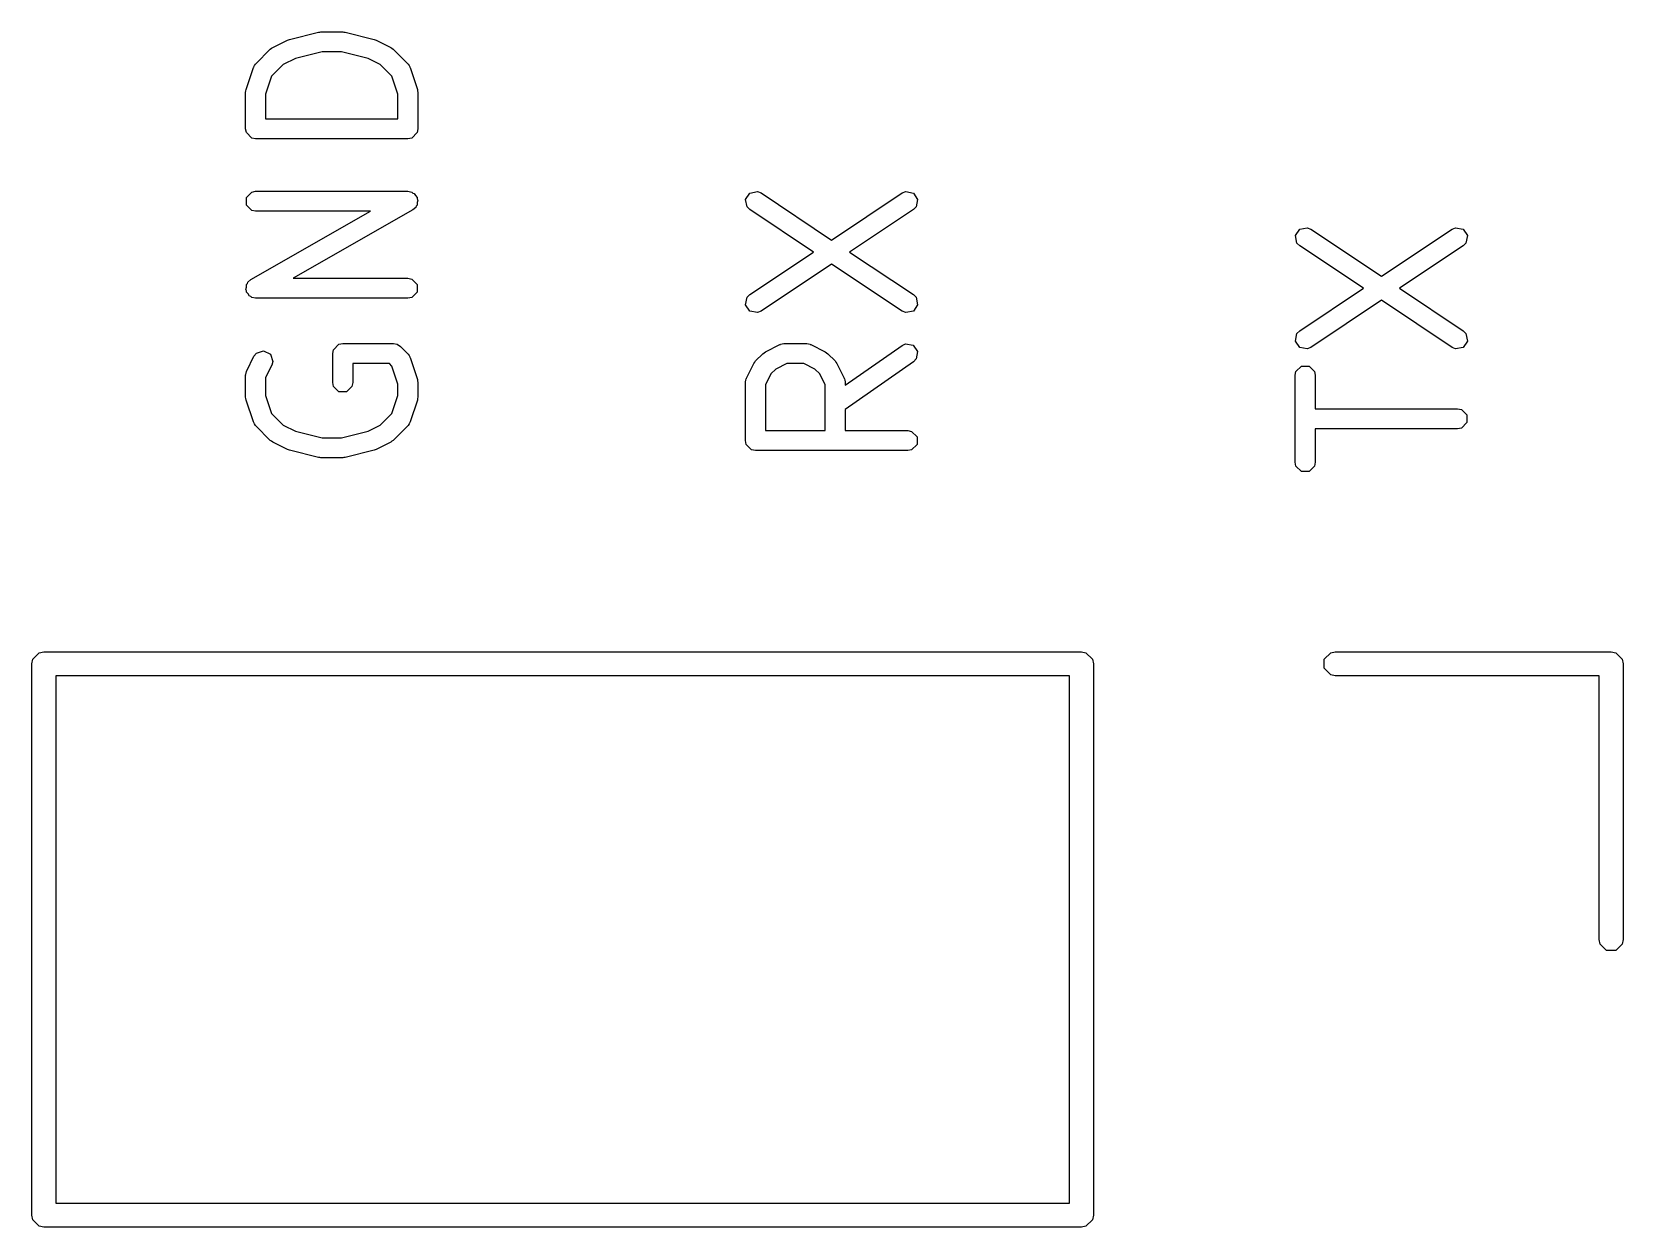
# Model space of a CAD drawing. Extents: x 1.07 to 8.07, y -3.47 to -0.77.
# Drawn here: x 4.548 to 4.8614, y -1.1098 to -0.8743 of the extents above; entities that cross this region are included whole.
import ezdxf

# ---------------------------------------------------------------- set-up
doc = ezdxf.new("R2010")
doc.units = 0
doc.header["$MEASUREMENT"] = 0
doc.layers.add('BLACK', color=7, linetype='CONTINUOUS')

msp = doc.modelspace()

# ---------------------------------------------------------------- linework, layer by layer
at = {"layer": 'BLACK', "linetype": 'CONTINUOUS'}
for p, q in [((4.60449, -0.87435), (4.60473, -0.87434)), ((4.60473, -0.87434), (4.60497, -0.87429)), ((4.60497, -0.87429), (4.60925, -0.87429)), ((4.60925, -0.87429), (4.60949, -0.87434)), ((4.60949, -0.87434), (4.60973, -0.87435)), ((4.59526, -0.87755), (4.59551, -0.87736)), ((4.59551, -0.87736), (4.59837, -0.87593)), ((4.59837, -0.87593), (4.59858, -0.87587)), ((4.59858, -0.87587), (4.59877, -0.87578)), ((4.59877, -0.87578), (4.60449, -0.87435)), ((4.60973, -0.87435), (4.61544, -0.87578)), ((4.61544, -0.87578), (4.61564, -0.87587)), ((4.61564, -0.87587), (4.61585, -0.87593)), ((4.61585, -0.87593), (4.6187, -0.87736)), ((4.6187, -0.87736), (4.61895, -0.87755)), ((4.59209, -0.88067), (4.59214, -0.88058)), ((4.59214, -0.88058), (4.595, -0.87773)), ((4.595, -0.87773), (4.59526, -0.87755)), ((4.59994, -0.87955), (4.59756, -0.88074)), ((4.60521, -0.87823), (4.59994, -0.87955)), ((4.60901, -0.87823), (4.60521, -0.87823)), ((4.61428, -0.87955), (4.60901, -0.87823)), ((4.61666, -0.88074), (4.61428, -0.87955)), ((4.61895, -0.87755), (4.61921, -0.87773)), ((4.61921, -0.87773), (4.62207, -0.88058)), ((4.62207, -0.88058), (4.62213, -0.88067)), ((4.59024, -0.88564), (4.59167, -0.88135)), ((4.59167, -0.88135), (4.59172, -0.88127)), ((4.59172, -0.88122), (4.59189, -0.88096)), ((4.59172, -0.88127), (4.59172, -0.88122)), ((4.59189, -0.88096), (4.59205, -0.88069)), ((4.59205, -0.88069), (4.59209, -0.88067)), ((4.59526, -0.88304), (4.59408, -0.88658)), ((4.59756, -0.88074), (4.59526, -0.88304)), ((4.61896, -0.88304), (4.61666, -0.88074)), ((4.62014, -0.88658), (4.61896, -0.88304)), ((4.62213, -0.88067), (4.62217, -0.88069)), ((4.62217, -0.88069), (4.62232, -0.88096)), ((4.62232, -0.88096), (4.6225, -0.88122)), ((4.6225, -0.88122), (4.6225, -0.88127)), ((4.6225, -0.88127), (4.62255, -0.88135)), ((4.62255, -0.88135), (4.62398, -0.88564)), ((4.59014, -0.88626), (4.5902, -0.88595)), ((4.59014, -0.89341), (4.59014, -0.88626)), ((4.5902, -0.88595), (4.59024, -0.88564)), ((4.59408, -0.88658), (4.59408, -0.89144)), ((4.62014, -0.89144), (4.62014, -0.88658)), ((4.62398, -0.88564), (4.62401, -0.88595)), ((4.62401, -0.88595), (4.62408, -0.88626)), ((4.62408, -0.88626), (4.62408, -0.89341)), ((4.59408, -0.89144), (4.62014, -0.89144)), ((4.59029, -0.89416), (4.59014, -0.89341)), ((4.59135, -0.89522), (4.59029, -0.89416)), ((4.59211, -0.89537), (4.59135, -0.89522)), ((4.62211, -0.89537), (4.59211, -0.89537)), ((4.62286, -0.89522), (4.62211, -0.89537)), ((4.62393, -0.89416), (4.62286, -0.89522)), ((4.62408, -0.89341), (4.62393, -0.89416)), ((4.59029, -0.90694), (4.59135, -0.90587)), ((4.59029, -0.90844), (4.59029, -0.90694)), ((4.59135, -0.90951), (4.59029, -0.90844)), ((4.59135, -0.90587), (4.59211, -0.90572)), ((4.59211, -0.90572), (4.62211, -0.90572)), ((4.62211, -0.90572), (4.62286, -0.90587)), ((4.62286, -0.90587), (4.62305, -0.90606)), ((4.62305, -0.90606), (4.62331, -0.90613)), ((4.62331, -0.90613), (4.62357, -0.90658)), ((4.62357, -0.90658), (4.62393, -0.90694)), ((4.62374, -0.90864), (4.62366, -0.9089)), ((4.62393, -0.90844), (4.62374, -0.90864)), ((4.62393, -0.90694), (4.62393, -0.90721)), ((4.62393, -0.90721), (4.62406, -0.90744)), ((4.62406, -0.90744), (4.62393, -0.90793)), ((4.62393, -0.90793), (4.62393, -0.90844)), ((4.6886, -0.90731), (4.68944, -0.90606)), ((4.6889, -0.90879), (4.6886, -0.90731)), ((4.68944, -0.90933), (4.6889, -0.90879)), ((4.68944, -0.90606), (4.69092, -0.90576)), ((4.69092, -0.90576), (4.69163, -0.90605)), ((4.69163, -0.90605), (4.70553, -0.91533)), ((4.70553, -0.91533), (4.71944, -0.90605)), ((4.71944, -0.90605), (4.72015, -0.90576)), ((4.72015, -0.90576), (4.72163, -0.90606)), ((4.72163, -0.90606), (4.72246, -0.90731)), ((4.72217, -0.90879), (4.72163, -0.90933)), ((4.72246, -0.90731), (4.72217, -0.90879)), ((4.59113, -0.92312), (4.6147, -0.90966)), ((4.59211, -0.90966), (4.59135, -0.90951)), ((4.6147, -0.90966), (4.59211, -0.90966)), ((4.62308, -0.9094), (4.59952, -0.92287)), ((4.62366, -0.9089), (4.62308, -0.9094)), ((4.70198, -0.91769), (4.68944, -0.90933)), ((4.72163, -0.90933), (4.70908, -0.91769)), ((4.79687, -0.91445), (4.79771, -0.9132)), ((4.79717, -0.91593), (4.79687, -0.91445)), ((4.79771, -0.9132), (4.79918, -0.9129)), ((4.79918, -0.9129), (4.79989, -0.9132)), ((4.79989, -0.9132), (4.8138, -0.92247)), ((4.8138, -0.92247), (4.82771, -0.9132)), ((4.82771, -0.9132), (4.82842, -0.9129)), ((4.82842, -0.9129), (4.8299, -0.9132)), ((4.8299, -0.9132), (4.83073, -0.91445)), ((4.83073, -0.91445), (4.83044, -0.91593)), ((4.68944, -0.92605), (4.70198, -0.91769)), ((4.70908, -0.91769), (4.72163, -0.92605)), ((4.79771, -0.91647), (4.79717, -0.91593)), ((4.81025, -0.92483), (4.79771, -0.91647)), ((4.82989, -0.91647), (4.81735, -0.92483)), ((4.83044, -0.91593), (4.82989, -0.91647)), ((4.70553, -0.92006), (4.69163, -0.92933)), ((4.71944, -0.92933), (4.70553, -0.92006)), ((4.59029, -0.92408), (4.59048, -0.92389)), ((4.59029, -0.92459), (4.59029, -0.92408)), ((4.59048, -0.92389), (4.59055, -0.92363)), ((4.59055, -0.92363), (4.59113, -0.92312)), ((4.59952, -0.92287), (4.62211, -0.92287)), ((4.62211, -0.92287), (4.62286, -0.92302)), ((4.62286, -0.92302), (4.62393, -0.92408)), ((4.62393, -0.92408), (4.62393, -0.92559)), ((4.59016, -0.92508), (4.59029, -0.92459)), ((4.59029, -0.92532), (4.59016, -0.92508)), ((4.59029, -0.92559), (4.59029, -0.92532)), ((4.59065, -0.92595), (4.59029, -0.92559)), ((4.5909, -0.92639), (4.59065, -0.92595)), ((4.59116, -0.92646), (4.5909, -0.92639)), ((4.59135, -0.92665), (4.59116, -0.92646)), ((4.59211, -0.9268), (4.59135, -0.92665)), ((4.62211, -0.9268), (4.59211, -0.9268)), ((4.62286, -0.92665), (4.62211, -0.9268)), ((4.62393, -0.92559), (4.62286, -0.92665)), ((4.6886, -0.92807), (4.6889, -0.9266)), ((4.6889, -0.9266), (4.68944, -0.92605)), ((4.72163, -0.92605), (4.72217, -0.9266)), ((4.72217, -0.9266), (4.72246, -0.92807)), ((4.79771, -0.9332), (4.81025, -0.92483)), ((4.8138, -0.9272), (4.79989, -0.93647)), ((4.82771, -0.93647), (4.8138, -0.9272)), ((4.81735, -0.92483), (4.82989, -0.9332)), ((4.68944, -0.92933), (4.6886, -0.92807)), ((4.69092, -0.92962), (4.68944, -0.92933)), ((4.69163, -0.92933), (4.69092, -0.92962)), ((4.72015, -0.92962), (4.71944, -0.92933)), ((4.72163, -0.92933), (4.72015, -0.92962)), ((4.72246, -0.92807), (4.72163, -0.92933)), ((4.79687, -0.93522), (4.79717, -0.93374)), ((4.79717, -0.93374), (4.79771, -0.9332)), ((4.82989, -0.9332), (4.83044, -0.93374)), ((4.83044, -0.93374), (4.83073, -0.93522)), ((4.60728, -0.93769), (4.60743, -0.93694)), ((4.60743, -0.93694), (4.6085, -0.93587)), ((4.6085, -0.93587), (4.60925, -0.93572)), ((4.60925, -0.93572), (4.61925, -0.93572)), ((4.61925, -0.93572), (4.62, -0.93587)), ((4.62, -0.93587), (4.62064, -0.9363)), ((4.62064, -0.9363), (4.62207, -0.93773)), ((4.69251, -0.93736), (4.69537, -0.93593)), ((4.69537, -0.93593), (4.69546, -0.9359)), ((4.69546, -0.9359), (4.69549, -0.93587)), ((4.69549, -0.93587), (4.6958, -0.93581)), ((4.6958, -0.93581), (4.69611, -0.93573)), ((4.69611, -0.93573), (4.69615, -0.93574)), ((4.69615, -0.93574), (4.69625, -0.93572)), ((4.69625, -0.93572), (4.70053, -0.93572)), ((4.70053, -0.93572), (4.70063, -0.93574)), ((4.70063, -0.93574), (4.70067, -0.93573)), ((4.70067, -0.93573), (4.70098, -0.93581)), ((4.70098, -0.93581), (4.70129, -0.93587)), ((4.70129, -0.93587), (4.70132, -0.9359)), ((4.70132, -0.9359), (4.70141, -0.93593)), ((4.70141, -0.93593), (4.70427, -0.93736)), ((4.70822, -0.94391), (4.7194, -0.93608)), ((4.7194, -0.93608), (4.72011, -0.93577)), ((4.72011, -0.93577), (4.72159, -0.93603)), ((4.72159, -0.93603), (4.72246, -0.93727)), ((4.79771, -0.93647), (4.79687, -0.93522)), ((4.79918, -0.93676), (4.79771, -0.93647)), ((4.79989, -0.93647), (4.79918, -0.93676)), ((4.82842, -0.93676), (4.82771, -0.93647)), ((4.8299, -0.93647), (4.82842, -0.93676)), ((4.83073, -0.93522), (4.8299, -0.93647)), ((4.59035, -0.9411), (4.59178, -0.93824)), ((4.59178, -0.93824), (4.59225, -0.93763)), ((4.59225, -0.93763), (4.59368, -0.93716)), ((4.59368, -0.93716), (4.59502, -0.93783)), ((4.5953, -0.94), (4.59408, -0.94244)), ((4.59502, -0.93783), (4.5955, -0.93926)), ((4.5955, -0.93926), (4.5953, -0.94)), ((4.60728, -0.94341), (4.60728, -0.93769)), ((4.61844, -0.93966), (4.61122, -0.93966)), ((4.61122, -0.93966), (4.61122, -0.94341)), ((4.61896, -0.94018), (4.61844, -0.93966)), ((4.62207, -0.93773), (4.62213, -0.93781)), ((4.62213, -0.93781), (4.62217, -0.93783)), ((4.62217, -0.93783), (4.62232, -0.9381)), ((4.62232, -0.9381), (4.6225, -0.93837)), ((4.6225, -0.93837), (4.6225, -0.93841)), ((4.6225, -0.93841), (4.62255, -0.9385)), ((4.62255, -0.9385), (4.62398, -0.94278)), ((4.68877, -0.94252), (4.6902, -0.93967)), ((4.6902, -0.93967), (4.69039, -0.93942)), ((4.69039, -0.93942), (4.69057, -0.93916)), ((4.69057, -0.93916), (4.692, -0.93773)), ((4.692, -0.93773), (4.69226, -0.93755)), ((4.69226, -0.93755), (4.69251, -0.93736)), ((4.69671, -0.93966), (4.69456, -0.94074)), ((4.70007, -0.93966), (4.69671, -0.93966)), ((4.70222, -0.94074), (4.70007, -0.93966)), ((4.70427, -0.93736), (4.70452, -0.93755)), ((4.70452, -0.93755), (4.70478, -0.93773)), ((4.70478, -0.93773), (4.70621, -0.93916)), ((4.70621, -0.93916), (4.70639, -0.93942)), ((4.70639, -0.93942), (4.70658, -0.93967)), ((4.70658, -0.93967), (4.70801, -0.94252)), ((4.72166, -0.9393), (4.70822, -0.94872)), ((4.72219, -0.93875), (4.72166, -0.9393)), ((4.72246, -0.93727), (4.72219, -0.93875)), ((4.59014, -0.94184), (4.59023, -0.94153)), ((4.59016, -0.94188), (4.59014, -0.94184)), ((4.59014, -0.94198), (4.59016, -0.94188)), ((4.59014, -0.94626), (4.59014, -0.94198)), ((4.59023, -0.94153), (4.59029, -0.94122)), ((4.59029, -0.94122), (4.59032, -0.94119)), ((4.59032, -0.94119), (4.59035, -0.9411)), ((4.59408, -0.94244), (4.59408, -0.94594)), ((4.62014, -0.94372), (4.61896, -0.94018)), ((4.62398, -0.94278), (4.62401, -0.9431)), ((4.62401, -0.9431), (4.62408, -0.94341)), ((4.68857, -0.94327), (4.68865, -0.94296)), ((4.68858, -0.94331), (4.68857, -0.94327)), ((4.68865, -0.94296), (4.68871, -0.94265)), ((4.68871, -0.94265), (4.68875, -0.94262)), ((4.68875, -0.94262), (4.68877, -0.94252)), ((4.69358, -0.94171), (4.6925, -0.94387)), ((4.69456, -0.94074), (4.69358, -0.94171)), ((4.7032, -0.94171), (4.70222, -0.94074)), ((4.70428, -0.94387), (4.7032, -0.94171)), ((4.70801, -0.94252), (4.70803, -0.94262)), ((4.70803, -0.94262), (4.70807, -0.94265)), ((4.70807, -0.94265), (4.70813, -0.94296)), ((4.70813, -0.94296), (4.70821, -0.94327)), ((4.70821, -0.94327), (4.7082, -0.94331)), ((4.79683, -0.94198), (4.79698, -0.94122)), ((4.79683, -0.95912), (4.79683, -0.94198)), ((4.79698, -0.94122), (4.79805, -0.94016)), ((4.79805, -0.94016), (4.79955, -0.94016)), ((4.79955, -0.94016), (4.80062, -0.94122)), ((4.80062, -0.94122), (4.80077, -0.94198)), ((4.80077, -0.94198), (4.80077, -0.94858)), ((4.5902, -0.94657), (4.59014, -0.94626)), ((4.59408, -0.94594), (4.59526, -0.94948)), ((4.60743, -0.94416), (4.60728, -0.94341)), ((4.6085, -0.94522), (4.60743, -0.94416)), ((4.61, -0.94522), (4.6085, -0.94522)), ((4.61107, -0.94416), (4.61, -0.94522)), ((4.61122, -0.94341), (4.61107, -0.94416)), ((4.61896, -0.94948), (4.62014, -0.94594)), ((4.62014, -0.94594), (4.62014, -0.94372)), ((4.62408, -0.94626), (4.62401, -0.94657)), ((4.62408, -0.94341), (4.62408, -0.94626)), ((4.68856, -0.94341), (4.68858, -0.94331)), ((4.68856, -0.95483), (4.68856, -0.94341)), ((4.6925, -0.94387), (4.6925, -0.95287)), ((4.70428, -0.95287), (4.70428, -0.94387)), ((4.7082, -0.94331), (4.70822, -0.94341)), ((4.70822, -0.94341), (4.70822, -0.94391)), ((4.59024, -0.94689), (4.5902, -0.94657)), ((4.59167, -0.95117), (4.59024, -0.94689)), ((4.59526, -0.94948), (4.59756, -0.95179)), ((4.61666, -0.95179), (4.61896, -0.94948)), ((4.62398, -0.94689), (4.62255, -0.95117)), ((4.62401, -0.94657), (4.62398, -0.94689)), ((4.70822, -0.94872), (4.70822, -0.95287)), ((4.80077, -0.94858), (4.8288, -0.94858)), ((4.8288, -0.94858), (4.82955, -0.94873)), ((4.82955, -0.94873), (4.83062, -0.94979)), ((4.59172, -0.95126), (4.59167, -0.95117)), ((4.59172, -0.9513), (4.59172, -0.95126)), ((4.59189, -0.95156), (4.59172, -0.9513)), ((4.59205, -0.95184), (4.59189, -0.95156)), ((4.59209, -0.95186), (4.59205, -0.95184)), ((4.59214, -0.95194), (4.59209, -0.95186)), ((4.595, -0.9548), (4.59214, -0.95194)), ((4.59756, -0.95179), (4.59994, -0.95298)), ((4.61428, -0.95298), (4.61666, -0.95179)), ((4.62207, -0.95194), (4.61921, -0.9548)), ((4.62213, -0.95186), (4.62207, -0.95194)), ((4.62217, -0.95184), (4.62213, -0.95186)), ((4.62232, -0.95156), (4.62217, -0.95184)), ((4.6225, -0.9513), (4.62232, -0.95156)), ((4.62255, -0.95117), (4.6225, -0.95126)), ((4.6225, -0.95126), (4.6225, -0.9513)), ((4.8288, -0.95252), (4.80077, -0.95252)), ((4.80077, -0.95252), (4.80077, -0.95912)), ((4.82955, -0.95237), (4.8288, -0.95252)), ((4.83062, -0.9513), (4.82955, -0.95237)), ((4.83062, -0.94979), (4.83062, -0.9513)), ((4.59526, -0.95497), (4.595, -0.9548)), ((4.59551, -0.95517), (4.59526, -0.95497)), ((4.59837, -0.95659), (4.59551, -0.95517)), ((4.59994, -0.95298), (4.60521, -0.95429)), ((4.60521, -0.95429), (4.60901, -0.95429)), ((4.60901, -0.95429), (4.61428, -0.95298)), ((4.6187, -0.95517), (4.61585, -0.95659)), ((4.61895, -0.95497), (4.6187, -0.95517)), ((4.61921, -0.9548), (4.61895, -0.95497)), ((4.68871, -0.95559), (4.68856, -0.95483)), ((4.68978, -0.95665), (4.68871, -0.95559)), ((4.6925, -0.95287), (4.70428, -0.95287)), ((4.70822, -0.95287), (4.72053, -0.95287)), ((4.72053, -0.95287), (4.72129, -0.95302)), ((4.72129, -0.95302), (4.72235, -0.95408)), ((4.72235, -0.95559), (4.72129, -0.95665)), ((4.72235, -0.95408), (4.72235, -0.95559)), ((4.59858, -0.95665), (4.59837, -0.95659)), ((4.59877, -0.95674), (4.59858, -0.95665)), ((4.60449, -0.95817), (4.59877, -0.95674)), ((4.60473, -0.95818), (4.60449, -0.95817)), ((4.60497, -0.95823), (4.60473, -0.95818)), ((4.60925, -0.95823), (4.60497, -0.95823)), ((4.60949, -0.95818), (4.60925, -0.95823)), ((4.60973, -0.95817), (4.60949, -0.95818)), ((4.61544, -0.95674), (4.60973, -0.95817)), ((4.61564, -0.95665), (4.61544, -0.95674)), ((4.61585, -0.95659), (4.61564, -0.95665)), ((4.69053, -0.9568), (4.68978, -0.95665)), ((4.72053, -0.9568), (4.69053, -0.9568)), ((4.72129, -0.95665), (4.72053, -0.9568)), ((4.79698, -0.95987), (4.79683, -0.95912)), ((4.79805, -0.96094), (4.79698, -0.95987)), ((4.79955, -0.96094), (4.79805, -0.96094)), ((4.80062, -0.95987), (4.79955, -0.96094)), ((4.80077, -0.95912), (4.80062, -0.95987)), ((4.54949, -0.99664), (4.55039, -0.99646)), ((4.55039, -0.99646), (4.75472, -0.99646)), ((4.75472, -0.99646), (4.75563, -0.99664)), ((4.80382, -0.99664), (4.80472, -0.99646)), ((4.80472, -0.99646), (4.85906, -0.99646)), ((4.85906, -0.99646), (4.85996, -0.99664)), ((4.54803, -0.99882), (4.54821, -0.99791)), ((4.54803, -1.10748), (4.54803, -0.99882)), ((4.54821, -0.99791), (4.54949, -0.99664)), ((4.75563, -0.99664), (4.75691, -0.99791)), ((4.75691, -0.99791), (4.75709, -0.99882)), ((4.75709, -0.99882), (4.75709, -1.10748)), ((4.80254, -0.99791), (4.80382, -0.99664)), ((4.80254, -0.99972), (4.80254, -0.99791)), ((4.85996, -0.99664), (4.86124, -0.99791)), ((4.86124, -0.99791), (4.86142, -0.99882)), ((4.86142, -0.99882), (4.86142, -1.05315)), ((4.55276, -1.00118), (4.55276, -1.10512)), ((4.75236, -1.00118), (4.55276, -1.00118)), ((4.75236, -1.10512), (4.75236, -1.00118)), ((4.80382, -1.001), (4.80254, -0.99972)), ((4.80472, -1.00118), (4.80382, -1.001)), ((4.85669, -1.00118), (4.80472, -1.00118)), ((4.85669, -1.05315), (4.85669, -1.00118)), ((4.85687, -1.05405), (4.85669, -1.05315)), ((4.85815, -1.05533), (4.85687, -1.05405)), ((4.85996, -1.05533), (4.85815, -1.05533)), ((4.86124, -1.05405), (4.85996, -1.05533)), ((4.86142, -1.05315), (4.86124, -1.05405)), ((4.55276, -1.10512), (4.75236, -1.10512)), ((4.54821, -1.10838), (4.54803, -1.10748)), ((4.54949, -1.10966), (4.54821, -1.10838)), ((4.75691, -1.10838), (4.75563, -1.10966)), ((4.75709, -1.10748), (4.75691, -1.10838)), ((4.55039, -1.10984), (4.54949, -1.10966)), ((4.75472, -1.10984), (4.55039, -1.10984)), ((4.75563, -1.10966), (4.75472, -1.10984))]:
    msp.add_line(p, q, dxfattribs=at)

doc.saveas('drawing.dxf')
